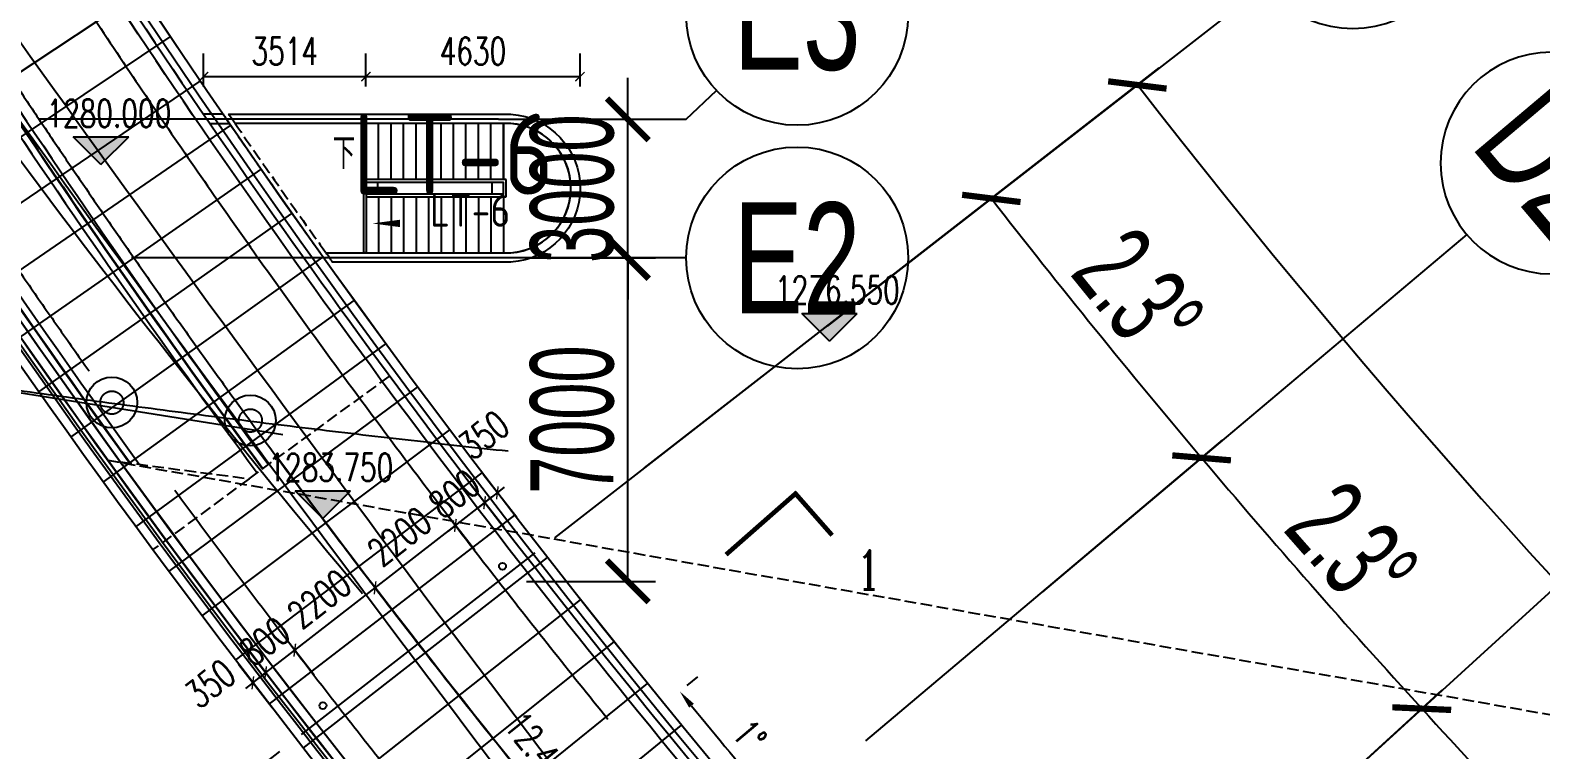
# Model space of a CAD drawing. Extents: x 36903891 to 38126251, y 2073392 to 2924740.
# Drawn here: x 36945912 to 36978582, y 2162358 to 2177933 of the extents above; entities that cross this region are included whole.
import ezdxf
from ezdxf.enums import TextEntityAlignment as Align
from ezdxf.xclip import XClip

# ---------------------------------------------------------------- set-up
doc = ezdxf.new("R2010")
doc.units = 0
doc.header["$LTSCALE"] = 1000
doc.header["$XCLIPFRAME"] = 0
for name, pattern in [('__DASH', [0.35, 0.25, -0.1]), ('CENTER', [2, 1.25, -0.25, 0.25, -0.25]), ('CENTER2', [28.575, 19.05, -3.175, 3.175, -3.175]), ('DASH', [0.35, 0.25, -0.1])]:
    doc.linetypes.add(name, pattern=pattern)
doc.layers.get('0').update_dxf_attribs({"color": 8})
doc.layers.get('Defpoints').update_dxf_attribs({"color": 8})
for name, color, linetype in [('#幕墙线-平面', 8, 'Continuous'), ('#标注', 8, 'Continuous'), ('#轴线', 8, 'CENTER2'), ('A-AL-E', 8, 'Continuous'), ('A-COLS-PLAN-C', 8, 'DASH'), ('A-DETL-ALUM', 8, 'Continuous'), ('A-DIMS', 8, 'Continuous'), ('A-DIMS-ELEV', 8, 'Continuous'), ('A-DIMS-SYMB', 8, 'Continuous'), ('A-FLOR', 8, 'Continuous'), ('A-FLOR-UNDR', 8, '__DASH'), ('A-GRID', 8, 'CENTER'), ('A-NOTE', 8, 'Continuous'), ('A-ROOF-DRAN', 8, 'Continuous'), ('A-STRS', 8, 'Continuous'), ('A-STRS-HRAL', 8, 'Continuous'), ('A-TEXT-150', 8, 'Continuous'), ('A-TEXT-500', 8, 'Continuous'), ('DIM', 8, 'Continuous'), ('水-雨水-压力流-标识', 8, 'Continuous')]:
    doc.layers.add(name, color=color, linetype=linetype)
doc.styles.add('#文字', font='jrs.shx', dxfattribs={"width": 0.7, "bigfont": 'hztxt.shx'})
doc.styles.add('_TCH_DIM', font='SIMPLEX', dxfattribs={"bigfont": 'GBCBIG'})
doc.styles.add('_TCH_DIM_T3', font='SIMPLEX', dxfattribs={"width": 0.705882, "bigfont": 'GBCBIG'})
doc.styles.add('_TCH_LABEL', font='COMPLEX', dxfattribs={"bigfont": 'GBCBIG'})
doc.styles.add('JHZX', font='jrs.shx', dxfattribs={"width": 0.6, "bigfont": 'jhz.shx'})
doc.styles.get("Standard").update_dxf_attribs({"font": 'xd-hzs.shx', "bigfont": 'xd-hztxt.shx'})
doc.dimstyles.new('_TCH_ARCH&&200', dxfattribs={"dimtxt": 595, "dimasz": 200, "dimexe": 500, "dimexo": 600, "dimgap": 252.5, "dimtad": 1, "dimdec": 0, "dimzin": 0, "dimdsep": 46, "dimtxsty": '_TCH_DIM_T3', "dimblk": 'ARCHTICK', "dimcen": 0.09, "dimclrt": 4, "dimazin": 2, "dimtfac": 1, "dimtdec": 0, "dimtix": 1, "dimtmove": 2, "dimatfit": 3, "dimfxl": 200, "dimtolj": 1, "dimtzin": 0, "dimarcsym": 0})
doc.dimstyles.new('_TCH_ARROW&&200', dxfattribs={"dimtxt": 595, "dimasz": 400, "dimexe": 500, "dimexo": 600, "dimgap": 252.5, "dimtad": 1, "dimdec": 0, "dimzin": 0, "dimdsep": 46, "dimtxsty": '_TCH_DIM_T3', "dimcen": 0.09, "dimclrt": 4, "dimazin": 2, "dimtfac": 1, "dimtdec": 0, "dimtix": 1, "dimtmove": 2, "dimatfit": 3, "dimfxl": 200, "dimtolj": 1, "dimtzin": 0, "dimarcsym": 0})
doc.dimstyles.new('JZBZ-600', dxfattribs={"dimscale": 600, "dimtxt": 3, "dimasz": 1.5, "dimexe": 1, "dimexo": 1, "dimgap": 0.5, "dimtad": 1, "dimdec": 0, "dimdsep": 46, "dimtxsty": 'JHZX', "dimblk1": 'ARCHTICK', "dimblk2": 'ARCHTICK', "dimsah": 1, "dimcen": 0, "dimclrd": 1, "dimclre": 1, "dimclrt": 2, "dimadec": 1, "dimazin": 2, "dimtfac": 1, "dimtdec": 0, "dimtix": 1, "dimtmove": 0, "dimatfit": 3, "dimfxl": 1, "dimtolj": 1, "dimlwd": -1, "dimlwe": -1, "dimarcsym": 1})

# ---------------------------------------------------------------- blocks, each defined once
blk = doc.blocks.new('_ARCHTICK')
at = {"color": 0, "linetype": 'ByBlock', "const_width": 0.15}
blk.add_lwpolyline([(-0.5, -0.5), (0.5, 0.5)], dxfattribs=at)
blk = doc.blocks.new('*D96')
at = {"layer": '#标注', "transparency": 16777216}
for p, q in [((36626696, 2798970), (36639772, 2809138)), ((36712456, 2735989), (36718245, 2751509))]:
    blk.add_line(p, q, dxfattribs=at)
blk.add_arc((36780599, 2918657), 179000, 217.87162, 249.54243, dxfattribs=at)
at = {"layer": 'Defpoints', "color": 0, "transparency": 16777216}
for p in [(36780599, 2918657), (36626222, 2798601), (36661822, 2784742), (36712246, 2735427)]:
    blk.add_point(p, dxfattribs=at)
at = {"layer": '#标注', "transparency": 16777216, "xscale": 900, "yscale": 900, "zscale": 900}
for p, rotation in [((36639298, 2808770), 127.8716196905407), ((36718036, 2750946), 339.5424261213195)]:
    blk.add_blockref('_ARCHTICK', p, dxfattribs=dict(at, rotation=rotation))
at = {"layer": '#标注', "transparency": 16777216, "insert": (36675356, 2775350), "char_height": 1800, "attachment_point": 5, "rotation": 323.707, "style": 'JHZX'}
blk.add_mtext('\\A1;31.7°', dxfattribs=at)
blk = doc.blocks.new('*D97')
at = {"layer": '#标注', "transparency": 16777216}
for p, q in [((36626084, 2805027), (36628879, 2805027)), ((36628279, 2798027), (36628279, 2805027)), ((36626084, 2798027), (36628879, 2798027))]:
    blk.add_line(p, q, dxfattribs=at)
at = {"layer": 'Defpoints', "color": 0, "transparency": 16777216}
for p in [(36625484, 2805027), (36628279, 2805027), (36625484, 2798027)]:
    blk.add_point(p, dxfattribs=at)
at = {"layer": '#标注', "transparency": 16777216, "xscale": 900, "yscale": 900, "zscale": 900}
for p, rotation in [((36628279, 2805027), 90), ((36628279, 2798027), 270)]:
    blk.add_blockref('_ARCHTICK', p, dxfattribs=dict(at, rotation=rotation))
at = {"layer": '#标注', "transparency": 16777216, "insert": (36627079, 2801527), "char_height": 1800, "attachment_point": 5, "rotation": 90, "style": 'JHZX'}
blk.add_mtext('\\A1;7000', dxfattribs=at)
blk = doc.blocks.new('*D98')
at = {"layer": '#标注', "transparency": 16777216}
for p, q in [((36628279, 2808027), (36628279, 2808927)), ((36626084, 2808027), (36628879, 2808027)), ((36628279, 2805027), (36628279, 2808027)), ((36626084, 2805027), (36628879, 2805027)), ((36628279, 2805027), (36628279, 2804127))]:
    blk.add_line(p, q, dxfattribs=at)
at = {"layer": 'Defpoints', "color": 0, "transparency": 16777216}
for p in [(36625484, 2808027), (36628279, 2808027), (36625484, 2805027)]:
    blk.add_point(p, dxfattribs=at)
at = {"layer": '#标注', "transparency": 16777216, "xscale": 900, "yscale": 900, "zscale": 900}
for p, rotation in [((36628279, 2808027), 270), ((36628279, 2805027), 90)]:
    blk.add_blockref('_ARCHTICK', p, dxfattribs=dict(at, rotation=rotation))
at = {"layer": '#标注', "transparency": 16777216, "insert": (36627079, 2806527), "char_height": 1800, "attachment_point": 5, "rotation": 90, "style": 'JHZX'}
blk.add_mtext('\\A1;3000', dxfattribs=at)
blk = doc.blocks.new('*D248')
at = {"layer": '#标注', "transparency": 16777216}
for p, q in [((36620746, 2794343), (36607722, 2784214)), ((36709822, 2728927), (36704055, 2713469))]:
    blk.add_line(p, q, dxfattribs=at)
blk.add_arc((36780599, 2918657), 218400, 217.87162, 249.54243, dxfattribs=at)
at = {"layer": 'Defpoints', "color": 0, "transparency": 16777216}
for p in [(36780599, 2918657), (36621220, 2794711), (36635678, 2755266), (36710031, 2729490)]:
    blk.add_point(p, dxfattribs=at)
at = {"layer": '#标注', "transparency": 16777216, "xscale": 900, "yscale": 900, "zscale": 900}
for p, rotation in [((36608196, 2784583), 127.8716196904768), ((36704265, 2714031), 339.5424261213194)]:
    blk.add_blockref('_ARCHTICK', p, dxfattribs=dict(at, rotation=rotation))
at = {"layer": '#标注', "transparency": 16777216, "insert": (36652035, 2743594), "char_height": 1800, "attachment_point": 5, "rotation": 323.707, "style": 'JHZX'}
blk.add_mtext('\\A1;31.7°', dxfattribs=at)
blk = doc.blocks.new('*D249')
at = {"layer": '#标注', "transparency": 16777216}
for p, q in [((36628641, 2800483), (36636614, 2806683)), ((36633424, 2794576), (36641146, 2801087))]:
    blk.add_line(p, q, dxfattribs=at)
blk.add_arc((36780599, 2918657), 183000, 217.87162, 220.13382, dxfattribs=at)
at = {"layer": 'Defpoints', "color": 0, "transparency": 16777216}
for p in [(36780599, 2918657), (36637631, 2804423), (36628168, 2800114), (36632966, 2794190)]:
    blk.add_point(p, dxfattribs=at)
at = {"layer": '#标注', "transparency": 16777216, "xscale": 900, "yscale": 900, "zscale": 900}
for p, rotation in [((36636140, 2806315), 127.871619690503), ((36640688, 2800700), 310.1338192809316)]:
    blk.add_blockref('_ARCHTICK', p, dxfattribs=dict(at, rotation=rotation))
at = {"layer": '#标注', "transparency": 16777216, "insert": (36639319, 2804240), "char_height": 1800, "attachment_point": 5, "rotation": 309.0027, "style": 'JHZX'}
blk.add_mtext('\\A1;2.3°', dxfattribs=at)
blk = doc.blocks.new('*D250')
at = {"layer": '#标注', "transparency": 16777216}
for p, q in [((36633424, 2794576), (36641146, 2801087)), ((36638433, 2788868), (36645892, 2795678))]:
    blk.add_line(p, q, dxfattribs=at)
blk.add_arc((36780599, 2918657), 183000, 220.13382, 222.39426, dxfattribs=at)
at = {"layer": 'Defpoints', "color": 0, "transparency": 16777216}
for p in [(36780599, 2918657), (36642251, 2798870), (36632966, 2794190), (36637990, 2788464)]:
    blk.add_point(p, dxfattribs=at)
at = {"layer": '#标注', "transparency": 16777216, "xscale": 900, "yscale": 900, "zscale": 900}
for p, rotation in [((36640688, 2800700), 130.1338192809225), ((36645449, 2795273), 312.3942587803611)]:
    blk.add_blockref('_ARCHTICK', p, dxfattribs=dict(at, rotation=rotation))
at = {"layer": '#标注', "transparency": 16777216, "insert": (36643943, 2798755), "char_height": 1800, "attachment_point": 5, "rotation": 311.264, "style": 'JHZX'}
blk.add_mtext('\\A1;2.3°', dxfattribs=at)
blk = doc.blocks.new('*D257')
at = {"layer": '#标注', "transparency": 16777216}
for p, q in [((36620748, 2794344), (36610880, 2786670)), ((36625779, 2788131), (36616222, 2780074))]:
    blk.add_line(p, q, dxfattribs=at)
blk.add_arc((36780599, 2918657), 214400, 217.87162, 220.13382, dxfattribs=at)
at = {"layer": 'Defpoints', "color": 0, "transparency": 16777216}
for p in [(36780599, 2918657), (36621221, 2794712), (36626238, 2788518), (36613101, 2784822)]:
    blk.add_point(p, dxfattribs=at)
at = {"layer": '#标注', "transparency": 16777216, "xscale": 900, "yscale": 900, "zscale": 900}
for p, rotation in [((36611354, 2787038), 127.8716196952796), ((36616681, 2780460), 310.133819280881)]:
    blk.add_blockref('_ARCHTICK', p, dxfattribs=dict(at, rotation=rotation))
at = {"layer": '#标注', "transparency": 16777216, "insert": (36614917, 2784478), "char_height": 1800, "attachment_point": 5, "rotation": 309.0027, "style": 'JHZX'}
blk.add_mtext('\\A1;2.3°', dxfattribs=at)
blk = doc.blocks.new('*D259')
at = {"layer": '#标注', "transparency": 16777216}
for p, q in [((36638433, 2788868), (36645892, 2795678)), ((36643671, 2783354), (36650855, 2790453))]:
    blk.add_line(p, q, dxfattribs=at)
blk.add_arc((36780599, 2918657), 183000, 222.39426, 224.65822, dxfattribs=at)
at = {"layer": 'Defpoints', "color": 0, "transparency": 16777216}
for p in [(36780599, 2918657), (36647086, 2793504), (36637990, 2788464), (36643244, 2782932)]:
    blk.add_point(p, dxfattribs=at)
at = {"layer": '#标注', "transparency": 16777216, "xscale": 900, "yscale": 900, "zscale": 900}
for p, rotation in [((36645449, 2795273), 132.3942587803465), ((36650428, 2790031), 314.6582207036084)]:
    blk.add_blockref('_ARCHTICK', p, dxfattribs=dict(at, rotation=rotation))
at = {"layer": '#标注', "transparency": 16777216, "insert": (36648783, 2793454), "char_height": 1800, "attachment_point": 5, "rotation": 313.5262, "style": 'JHZX'}
blk.add_mtext('\\A1;2.3°', dxfattribs=at)
blk = doc.blocks.new('*U49')
blk.add_line((20, 0), (0, 0))
blk.add_circle((24, 0), 4)
at = {"style": 'JHZX', "width": 0.75}
blk.add_attdef('AXES', text='', height=4, dxfattribs=at).set_placement((24, 0), align=Align.MIDDLE_CENTER)
blk = doc.blocks.new('*U52')
blk.add_line((20, 0), (20, 0))
blk.add_circle((24, 0), 4)
at = {"style": 'JHZX', "width": 0.75}
blk.add_attdef('AXES', text='', height=4, dxfattribs=at).set_placement((24, 0), align=Align.MIDDLE_CENTER)
blk = doc.blocks.new('*U51')
blk.add_line((0, -20), (0, 0))
blk.add_circle((0, -24), 4)
at = {"style": 'JHZX', "width": 0.75}
blk.add_attdef('AXES', text='', height=4, dxfattribs=at).set_placement((0, -24), align=Align.MIDDLE_CENTER)
blk = doc.blocks.new('DOTE-11')
at = {"layer": '#轴线'}
for p, q in [((36625484, 2808027), (36615545, 2808027)), ((36625484, 2805027), (36617596, 2805027)), ((36621221, 2794712), (36626273, 2798641))]:
    blk.add_line(p, q, dxfattribs=at)
for points in [[(36619930, 2865401, 0.466577), (36603298, 2824183, 0.186907), (36713200, 2729400)], [(36649692, 2857636, 0.680187), (36616601, 2810411, 0.162818), (36714738, 2733523)], [(36617041, 2848829, 0.331816), (36614765, 2809199, 0.162774), (36713969, 2731462)]]:
    blk.add_lwpolyline(points, format="xyb", dxfattribs=at)
at = {"layer": '#轴线', "flags": 128}
blk.add_lwpolyline([(36608963, 2803092, 0.013294), (36625693, 2800849, 0.013294)], format="xyb", dxfattribs=at)
blk = doc.blocks.new('A$C80b62fe7')
at = {"layer": '#幕墙线-平面'}
for points in [[(-74884, 213198), (-57719, 210325, -0.411969), (-56971, 209284, 0.102544), (-54539, 156718, -0.395718), (-60417, 146035), (-89892, 136458, 0.466577), (-107034, 93975, 0.049695), (-84810, 60702, -0.410623), (-85054, 58028), (-90652, 53309)], [(-74927, 212941), (-57762, 210069, -0.411969), (-57227, 209325, 0.102544), (-54791, 156654, -0.395718), (-60498, 146282), (-89972, 136705, 0.466577), (-107264, 93853, 0.049695), (-85011, 60537, -0.410623), (-85222, 58227), (-90819, 53508)]]:
    blk.add_lwpolyline(points, format="xyb", dxfattribs=at)
for centre, radius, start, end in [((432565, 455317), 647023, 214.98925, 217.499399), ((432565, 455317), 648023, 214.98925, 217.499399), ((71052, 188867), 195350, 213.4267, 249.3814)]:
    blk.add_arc(centre, radius, start, end, dxfattribs=at)
blk = doc.blocks.new('DASWQE')
at = {"layer": '#幕墙线-平面', "ltscale": 10}
for points in [[(-168444, -111583), (-162858, -107883)], [(-167778, -112582), (-162215, -108848)], [(-167107, -113576), (-161565, -109810)], [(-166429, -114567), (-160910, -110768)], [(-165746, -115553), (-160250, -111721)], [(-165057, -116535), (-159583, -112671)], [(-164362, -117514), (-158911, -113617)], [(-163661, -118488), (-158234, -114559)], [(-162954, -119458), (-157551, -115496)], [(-162242, -120423), (-156862, -116430)], [(-161524, -121385), (-156168, -117360)], [(-160800, -122342), (-155468, -118285)], [(-160071, -123295), (-154763, -119206)], [(-159336, -124243), (-154052, -120123)], [(-158595, -125187), (-153336, -121036)], [(-157849, -126127), (-152614, -121945)], [(-157097, -127062), (-151887, -122849)], [(-156339, -127993), (-151155, -123749)]]:
    blk.add_lwpolyline(points, dxfattribs=at)
at = {"layer": 'DIM', "ltscale": 10}
blk.add_blockref('A$C80b62fe7', (-71047, -188863), dxfattribs=at)
blk = doc.blocks.new('雨水立管')
blk.add_circle((0, 0), 50)
blk = doc.blocks.new('雨水')
at = {"layer": '水-雨水-压力流-标识', "xscale": 1.5, "yscale": 1.5, "zscale": 1.5}
for p in [(35492942, 2798344), (35489057, 2795328)]:
    blk.add_blockref('雨水立管', p, dxfattribs=at)
blk = doc.blocks.new('800柱子')
at = {"layer": 'A-DETL-ALUM', "ltscale": 0.3}
blk.add_circle((35572079, 2737405), 550, dxfattribs=at)
blk = doc.blocks.new('_YZHK')
blk.add_circle((0, 0), 0.5)
blk = doc.blocks.new('ASDFASD')
at = {"layer": 'A-COLS-PLAN-C', "ltscale": 0.3, "xscale": 500, "yscale": 500, "zscale": 500}
for p in [(35484494, 2801885), (35487489, 2801497)]:
    blk.add_blockref('_YZHK', p, dxfattribs=at)
blk = doc.blocks.new('LT-6')
at = {"layer": 'A-DIMS-ELEV'}
blk.add_hatch(color=256, dxfattribs=at).paths.add_polyline_path([(35484500, 2807040), (35483900, 2807640), (35485100, 2807640)])
for points in [[(35490235, 2806402), (35490485, 2806402), (35490485, 2806652), (35490235, 2806652)], [(35492955, 2806402), (35493205, 2806402), (35493205, 2806652), (35492955, 2806652)]]:
    blk.add_lwpolyline(points, close=True)
for p, q in [((35484500, 2807040), (35483900, 2807640)), ((35483900, 2807640), (35485100, 2807640)), ((35484500, 2807040), (35485100, 2807640))]:
    blk.add_line(p, q, dxfattribs=at)
at = {"layer": 'A-DIMS-SYMB'}
blk.add_lwpolyline([(35490100, 2807289, 0, 0, 0), (35493865, 2807289, 0, 0, 0), (35493865, 2805764, 0, 0, 0), (35490370, 2805764, 0, 160, 0), (35490970, 2805764, 0, 0, 0)], format="xyseb", dxfattribs=at)
at = {"layer": 'A-FLOR-UNDR'}
blk.add_lwpolyline([(35489368, 2805127, -0.004386), (35487401, 2807927)], format="xyb", dxfattribs=at)
at = {"layer": 'A-STRS'}
for p, q in [((35493205, 2807927), (35490235, 2807927)), ((35490235, 2806712), (35490235, 2807927)), ((35490505, 2806712), (35490505, 2807927)), ((35490775, 2806712), (35490775, 2807927)), ((35491045, 2806712), (35491045, 2807927)), ((35491315, 2806712), (35491315, 2807927)), ((35491585, 2806712), (35491585, 2807927)), ((35491855, 2806712), (35491855, 2807927)), ((35492125, 2806712), (35492125, 2807927)), ((35492395, 2806712), (35492395, 2807927)), ((35492665, 2806712), (35492665, 2807927)), ((35492935, 2806712), (35492935, 2807927)), ((35493205, 2806712), (35493205, 2807927)), ((35493265, 2807927), (35493205, 2807927)), ((35493205, 2807927), (35493205, 2806712)), ((35493265, 2806712), (35490175, 2806712)), ((35490175, 2806712), (35490175, 2805127)), ((35493265, 2806342), (35493265, 2806712)), ((35490235, 2806402), (35490235, 2806342)), ((35490235, 2806402), (35490235, 2805127)), ((35490235, 2806402), (35490235, 2806342)), ((35492955, 2806652), (35490485, 2806652)), ((35492955, 2806652), (35490485, 2806652)), ((35490485, 2806402), (35492955, 2806402)), ((35490485, 2806402), (35492955, 2806402)), ((35490235, 2806342), (35490235, 2805127)), ((35490235, 2806342), (35493265, 2806342)), ((35490505, 2806342), (35490505, 2805127)), ((35490775, 2806342), (35490775, 2805127)), ((35491045, 2806342), (35491045, 2805127)), ((35491315, 2806342), (35491315, 2805127)), ((35491585, 2806342), (35491585, 2805127)), ((35491855, 2806342), (35491855, 2805127)), ((35492125, 2806342), (35492125, 2805127)), ((35492395, 2806342), (35492395, 2805127)), ((35492665, 2806342), (35492665, 2805127)), ((35492935, 2806342), (35492935, 2805127)), ((35493205, 2806342), (35493205, 2805127)), ((35493205, 2806342), (35493205, 2805127)), ((35490235, 2805127), (35490175, 2805127)), ((35490235, 2805127), (35493205, 2805127)), ((35493205, 2805127), (35493265, 2805127))]:
    blk.add_line(p, q, dxfattribs=at)
blk.add_arc((35493265, 2806527), 1400, 270, 90, dxfattribs=at)
at = {"layer": 'A-STRS-HRAL'}
blk.add_lwpolyline([(35493365, 2807927), (35487401, 2807927, -0.000311), (35487263, 2808127), (35493365, 2808127, -0.9375), (35493365, 2804927), (35489511, 2804927, -0.000315), (35489368, 2805127), (35493365, 2805127, 0.928571), (35493365, 2807927)], format="xyb", dxfattribs=at)
at = {"layer": 'A-DIMS-ELEV', "style": '_TCH_DIM', "width": 0.705882}
blk.add_text('1280.000', height=595, dxfattribs=at).set_placement((35483320, 2807850))
at = {"layer": 'A-DIMS-SYMB', "style": '_TCH_DIM'}
blk.add_text('下', height=675, dxfattribs=at).set_placement((35489510, 2806939))
blk = doc.blocks.new('*D287')
at = {"layer": 'A-DIMS', "lineweight": -2, "transparency": 16777216}
for p, q in [((39143337, 1866930), (39143569, 1867119)), ((39145504, 1864312), (39145734, 1864506))]:
    blk.add_line(p, q, dxfattribs=at)
blk.add_arc((39294377, 1989825), 194922, 219.2514, 220.01624, dxfattribs=at)
at = {"layer": 'A-DIMS', "transparency": 16777216}
for points in [[(39143383, 1866451), (39143486, 1866536), (39143181, 1866803)], [(39145145, 1864532), (39145043, 1864447), (39145351, 1864183)]]:
    blk.add_solid(points, dxfattribs=at)
at = {"layer": 'Defpoints', "color": 0, "transparency": 16777216}
for p in [(39294377, 1989825), (39142871, 1866551), (39143900, 1865926), (39145046, 1863926)]:
    blk.add_point(p, dxfattribs=at)
at = {"layer": 'A-DIMS', "transparency": 16777216, "insert": (39144684, 1865840), "char_height": 595, "attachment_point": 5, "rotation": 309.6338, "style": '_TCH_DIM_T3'}
blk.add_mtext('\\A1;1°', dxfattribs=at)
blk = doc.blocks.new('*D413')
at = {"layer": 'A-DIMS', "lineweight": -2, "transparency": 16777216}
for p, q in [((39136393, 1879895), (39136393, 1880609)), ((39141023, 1879895), (39141023, 1880609)), ((39136393, 1880109), (39141023, 1880109))]:
    blk.add_line(p, q, dxfattribs=at)
at = {"layer": 'Defpoints', "color": 0, "transparency": 16777216}
for p in [(39141023, 1880109), (39136393, 1879295), (39141023, 1879295)]:
    blk.add_point(p, dxfattribs=at)
at = {"layer": 'A-DIMS', "lineweight": -2, "transparency": 16777216, "xscale": 200, "yscale": 200, "zscale": 200, "rotation": 180}
blk.add_blockref('_ARCHTICK', (39136393, 1880109), dxfattribs=at)
at = {"layer": 'A-DIMS', "lineweight": -2, "transparency": 16777216, "xscale": 200, "yscale": 200, "zscale": 200}
blk.add_blockref('_ARCHTICK', (39141023, 1880109), dxfattribs=at)
at = {"layer": 'A-DIMS', "transparency": 16777216, "insert": (39138708, 1880659), "char_height": 595, "attachment_point": 5, "style": '_TCH_DIM_T3'}
blk.add_mtext('\\A1;4630', dxfattribs=at)
blk = doc.blocks.new('*D414')
at = {"layer": 'A-DIMS', "lineweight": -2, "transparency": 16777216}
for p, q in [((39132879, 1879895), (39132879, 1880609)), ((39136393, 1879895), (39136393, 1880609)), ((39132879, 1880109), (39136393, 1880109))]:
    blk.add_line(p, q, dxfattribs=at)
at = {"layer": 'Defpoints', "color": 0, "transparency": 16777216}
for p in [(39136393, 1880109), (39132879, 1879295), (39136393, 1879295)]:
    blk.add_point(p, dxfattribs=at)
at = {"layer": 'A-DIMS', "lineweight": -2, "transparency": 16777216, "xscale": 200, "yscale": 200, "zscale": 200, "rotation": 180}
blk.add_blockref('_ARCHTICK', (39132879, 1880109), dxfattribs=at)
at = {"layer": 'A-DIMS', "lineweight": -2, "transparency": 16777216, "xscale": 200, "yscale": 200, "zscale": 200}
blk.add_blockref('_ARCHTICK', (39136393, 1880109), dxfattribs=at)
at = {"layer": 'A-DIMS', "transparency": 16777216, "insert": (39134636, 1880659), "char_height": 595, "attachment_point": 5, "style": '_TCH_DIM_T3'}
blk.add_mtext('\\A1;3514', dxfattribs=at)
blk = doc.blocks.new('*D435')
at = {"layer": 'A-DIMS', "lineweight": -2, "transparency": 16777216}
for p, q in [((39134642, 1866665), (39133916, 1867599)), ((39134366, 1866451), (39133640, 1867385)), ((39133947, 1866990), (39134223, 1867205)), ((39134223, 1867205), (39134381, 1867328)), ((39133947, 1866990), (39133789, 1866867))]:
    blk.add_line(p, q, dxfattribs=at)
at = {"layer": 'Defpoints', "color": 0, "transparency": 16777216}
for p in [(39134223, 1867205), (39135011, 1866192), (39134734, 1865977)]:
    blk.add_point(p, dxfattribs=at)
at = {"layer": 'A-DIMS', "lineweight": -2, "transparency": 16777216, "xscale": 200, "yscale": 200, "zscale": 200}
for p, rotation in [((39133947, 1866990), 37.87162194047126), ((39134223, 1867205), 217.8716219404713)]:
    blk.add_blockref('_ARCHTICK', p, dxfattribs=dict(at, rotation=rotation))
at = {"layer": 'A-DIMS', "transparency": 16777216, "insert": (39133025, 1866970), "char_height": 595, "attachment_point": 5, "rotation": 37.8716, "style": '_TCH_DIM_T3'}
blk.add_mtext('\\A1;350', dxfattribs=at)
blk = doc.blocks.new('*D436')
at = {"layer": 'A-DIMS', "lineweight": -2, "transparency": 16777216}
for p, q in [((39135274, 1867157), (39134547, 1868090)), ((39134854, 1867696), (39135012, 1867819)), ((39134642, 1866665), (39133916, 1867599)), ((39134223, 1867205), (39134854, 1867696)), ((39134223, 1867205), (39134065, 1867082))]:
    blk.add_line(p, q, dxfattribs=at)
at = {"layer": 'Defpoints', "color": 0, "transparency": 16777216}
for p in [(39134854, 1867696), (39135642, 1866683), (39135011, 1866192)]:
    blk.add_point(p, dxfattribs=at)
at = {"layer": 'A-DIMS', "lineweight": -2, "transparency": 16777216, "xscale": 200, "yscale": 200, "zscale": 200}
for p, rotation in [((39134854, 1867696), 217.8716219407376), ((39134223, 1867205), 37.87162194073769)]:
    blk.add_blockref('_ARCHTICK', p, dxfattribs=dict(at, rotation=rotation))
at = {"layer": 'A-DIMS', "transparency": 16777216, "insert": (39134201, 1867884), "char_height": 595, "attachment_point": 5, "rotation": 37.8716, "style": '_TCH_DIM_T3'}
blk.add_mtext('\\A1;800', dxfattribs=at)
blk = doc.blocks.new('*D437')
at = {"layer": 'A-DIMS', "lineweight": -2, "transparency": 16777216}
for p, q in [((39137010, 1868507), (39136284, 1869441)), ((39134854, 1867696), (39136591, 1869046)), ((39135274, 1867157), (39134547, 1868090))]:
    blk.add_line(p, q, dxfattribs=at)
at = {"layer": 'Defpoints', "color": 0, "transparency": 16777216}
for p in [(39136591, 1869046), (39137379, 1868033), (39135642, 1866683)]:
    blk.add_point(p, dxfattribs=at)
at = {"layer": 'A-DIMS', "lineweight": -2, "transparency": 16777216, "xscale": 200, "yscale": 200, "zscale": 200}
for p, rotation in [((39136591, 1869046), 37.87162194028941), ((39134854, 1867696), 217.8716219402894)]:
    blk.add_blockref('_ARCHTICK', p, dxfattribs=dict(at, rotation=rotation))
at = {"layer": 'A-DIMS', "transparency": 16777216, "insert": (39135385, 1868805), "char_height": 595, "attachment_point": 5, "rotation": 37.8716, "style": '_TCH_DIM_T3'}
blk.add_mtext('\\A1;2200', dxfattribs=at)
blk = doc.blocks.new('*D438')
at = {"layer": 'A-DIMS', "lineweight": -2, "transparency": 16777216}
for p, q in [((39138747, 1869858), (39138021, 1870792)), ((39136591, 1869046), (39138328, 1870397)), ((39137010, 1868507), (39136284, 1869441))]:
    blk.add_line(p, q, dxfattribs=at)
at = {"layer": 'Defpoints', "color": 0, "transparency": 16777216}
for p in [(39138328, 1870397), (39139115, 1869384), (39137379, 1868033)]:
    blk.add_point(p, dxfattribs=at)
at = {"layer": 'A-DIMS', "lineweight": -2, "transparency": 16777216, "xscale": 200, "yscale": 200, "zscale": 200}
for p, rotation in [((39138328, 1870397), 37.87162194040319), ((39136591, 1869046), 217.8716219404032)]:
    blk.add_blockref('_ARCHTICK', p, dxfattribs=dict(at, rotation=rotation))
at = {"layer": 'A-DIMS', "transparency": 16777216, "insert": (39137122, 1870156), "char_height": 595, "attachment_point": 5, "rotation": 37.8716, "style": '_TCH_DIM_T3'}
blk.add_mtext('\\A1;2200', dxfattribs=at)
blk = doc.blocks.new('*D439')
at = {"layer": 'A-DIMS', "lineweight": -2, "transparency": 16777216}
for p, q in [((39139379, 1870349), (39138652, 1871283)), ((39138747, 1869858), (39138021, 1870792)), ((39138328, 1870397), (39138959, 1870888)), ((39138959, 1870888), (39139117, 1871011)), ((39138328, 1870397), (39138170, 1870274))]:
    blk.add_line(p, q, dxfattribs=at)
at = {"layer": 'Defpoints', "color": 0, "transparency": 16777216}
for p in [(39138959, 1870888), (39139747, 1869875), (39139115, 1869384)]:
    blk.add_point(p, dxfattribs=at)
at = {"layer": 'A-DIMS', "lineweight": -2, "transparency": 16777216, "xscale": 200, "yscale": 200, "zscale": 200}
for p, rotation in [((39138959, 1870888), 217.8716219404079), ((39138328, 1870397), 37.87162194040803)]:
    blk.add_blockref('_ARCHTICK', p, dxfattribs=dict(at, rotation=rotation))
at = {"layer": 'A-DIMS', "transparency": 16777216, "insert": (39138306, 1871077), "char_height": 595, "attachment_point": 5, "rotation": 37.8716, "style": '_TCH_DIM_T3'}
blk.add_mtext('\\A1;800', dxfattribs=at)
blk = doc.blocks.new('*D440')
at = {"layer": 'A-DIMS', "lineweight": -2, "transparency": 16777216}
for p, q in [((39139655, 1870564), (39138929, 1871498)), ((39139379, 1870349), (39138652, 1871283)), ((39138959, 1870888), (39139235, 1871103)), ((39139235, 1871103), (39139393, 1871226)), ((39138959, 1870888), (39138801, 1870765))]:
    blk.add_line(p, q, dxfattribs=at)
at = {"layer": 'Defpoints', "color": 0, "transparency": 16777216}
for p in [(39139235, 1871103), (39140023, 1870090), (39139747, 1869875)]:
    blk.add_point(p, dxfattribs=at)
at = {"layer": 'A-DIMS', "lineweight": -2, "transparency": 16777216, "xscale": 200, "yscale": 200, "zscale": 200}
for p, rotation in [((39138959, 1870888), 37.87162194110468), ((39139235, 1871103), 217.8716219411046)]:
    blk.add_blockref('_ARCHTICK', p, dxfattribs=dict(at, rotation=rotation))
at = {"layer": 'A-DIMS', "transparency": 16777216, "insert": (39138942, 1872354), "char_height": 595, "attachment_point": 5, "rotation": 37.8716, "style": '_TCH_DIM_T3'}
blk.add_mtext('\\A1;350', dxfattribs=at)
blk = doc.blocks.new('ZW-5001')
at = {"layer": '#标注'}
blk.add_lwpolyline([(36625483.7, 2808026.9), (36629540.5, 2808026.9), (36630197.6, 2808649)], dxfattribs=at)
ref = blk.add_blockref('*U51', (36632588.2, 2803552.1), dxfattribs=dict(at, xscale=-599.9999999999997, yscale=599.9999999999997, rotation=127.8710757422673))
ref.add_attrib('AXES', 'D1', dxfattribs={"layer": '0', "height": 2400, "rotation": 307.87108, "style": '#文字', "width": 0.7}).set_placement((36644018.6, 2812441.2), align=Align.MIDDLE_CENTER)
ref = blk.add_blockref('*U52', (36617540.5, 2810298.9), dxfattribs=dict(at, xscale=600.0000000000001, yscale=600.0000000000001, zscale=600.0000000000001))
ref.add_attrib('AXES', 'E3', dxfattribs={"layer": '0', "height": 2400, "style": '#文字', "width": 0.7}).set_placement((36631940.5, 2810298.9), align=Align.MIDDLE_CENTER)
ref = blk.add_blockref('*U51', (36637247, 2797799.4), dxfattribs=dict(at, xscale=-599.9999999999998, yscale=599.9999999999997, rotation=130.1332760388091))
ref.add_attrib('AXES', 'D2', dxfattribs={"layer": '0', "height": 2400, "rotation": 310.13328, "style": '#文字', "width": 0.7}).set_placement((36648317.6, 2807132.8), align=Align.MIDDLE_CENTER)
ref = blk.add_blockref('*U49', (36617540.5, 2805026.9), dxfattribs=dict(at, xscale=600.0000000000001, yscale=600.0000000000001))
ref.add_attrib('AXES', 'E2', dxfattribs={"layer": '0', "height": 2400, "style": '#文字', "width": 0.7}).set_placement((36631940.5, 2805026.9), align=Align.MIDDLE_CENTER)
ref = blk.add_blockref('*U49', (36620814, 2801208.1), dxfattribs=dict(at, xscale=-600, yscale=600, rotation=350.9684263035821))
ref.add_attrib('AXES', 'E1', dxfattribs={"layer": '0', "height": 2400, "rotation": 350.96843, "style": '#文字', "width": 0.7}).set_placement((36606592.6, 2803468.6), align=Align.MIDDLE_CENTER)
ref = blk.add_blockref('*U51', (36642129.3, 2792235.2), dxfattribs=dict(at, xscale=-600, yscale=599.9999999999999, rotation=132.3954763353514))
ref.add_attrib('AXES', 'D3', dxfattribs={"layer": '0', "height": 2400, "rotation": 312.39548, "style": '#文字', "width": 0.7}).set_placement((36652822.9, 2801998.2), align=Align.MIDDLE_CENTER)
ref = blk.add_blockref('*U51', (36647227.4, 2786868), dxfattribs=dict(at, xscale=-600.0000000000001, yscale=599.9999999999999, rotation=134.6576766318936))
ref.add_attrib('AXES', 'D4', dxfattribs={"layer": '0', "height": 2400, "rotation": 314.65768, "style": '#文字', "width": 0.7}).set_placement((36657527.3, 2797045.5), align=Align.MIDDLE_CENTER)
for base, p1, p2, picture, middle in [((36635678.4, 2755265.8), (36621220.1, 2794711.2), (36710031.3, 2729489.6), '*D248', (36652034.7, 2743593.8)), ((36613100.5, 2784822.3), (36621221.2, 2794712), (36626237.8, 2788517.6), '*D257', (36614917.4, 2784478.2)), ((36661822.5, 2784742.1), (36626222.1, 2798601.2), (36712246, 2735426.6), '*D96', (36675356.1, 2775350.2)), ((36637631.5, 2804423.1), (36628167.6, 2800114.2), (36632965.6, 2794189.7), '*D249', (36639318.8, 2804240)), ((36642250.8, 2798870.3), (36632965.6, 2794189.7), (36637989.7, 2788463.7), '*D250', (36643943.4, 2798754.6)), ((36647085.6, 2793504), (36637989.7, 2788463.7), (36643244.1, 2782931.8), '*D259', (36648782.8, 2793453.9))]:
    dim = blk.add_angular_dim_3p(base=base, center=(36780598.5, 2918657.2), p1=p1, p2=p2, dimstyle='JZBZ-600', override={"dimclrd": 256, "dimclre": 256, "dimclrt": 256}, dxfattribs=at)
    dim.commit()
    dim.dimension.update_dxf_attribs({"geometry": picture, "text_midpoint": middle})
for p1, p2, picture, middle in [((36625483.7, 2805026.9), (36625483.7, 2808026.9), '*D98', (36627078.9, 2806526.9)), ((36625483.7, 2798026.9), (36625483.7, 2805026.9), '*D97', (36627078.9, 2801526.9))]:
    dim = blk.add_aligned_dim(p1=p1, p2=p2, distance=-2795.2, dimstyle='JZBZ-600', override={"dimclrd": 256, "dimclre": 256, "dimclrt": 256}, dxfattribs=at)
    dim.commit()
    dim.dimension.update_dxf_attribs({"geometry": picture, "text_midpoint": middle})
blk = doc.blocks.new('FDGFH')
at = {"layer": 'A-FLOR'}
blk.add_blockref('ZW-5001', (-36780599, -2918657), dxfattribs=at)
at = {"layer": 'A-GRID'}
blk.add_blockref('DOTE-11', (-36780599, -2918657), dxfattribs=at)
blk = doc.blocks.new('CXVFG')
at = {"layer": 'A-DIMS-ELEV'}
for points in [[(39146419.2, 1874382.5), (39145819.2, 1874982.5), (39147019.2, 1874982.5)], [(39135462.2, 1870545.2), (39134862.2, 1871145.2), (39136062.2, 1871145.2)]]:
    blk.add_hatch(color=256, dxfattribs=at).paths.add_polyline_path(points)
at = {"layer": 'A-AL-E'}
for points in [[(39148399, 2013898.9), (39165563.7, 2011026.3, -0.4119686), (39166098.3, 2010282.9, 0.1025442), (39168534.9, 1957611.7, -0.3957181), (39162828.1, 1947240), (39133353.2, 1937663, 0.4665772), (39116061.7, 1894810.5, 0.049695), (39138315, 1861494.5, -0.4106234), (39138104.1, 1859185), (39132506.4, 1854465.6)], [(39148432, 2014096.2), (39165596.7, 2011223.6, -0.4119686), (39166295.8, 2010251.4, 0.1025442), (39168728.6, 1957661.3, -0.3957181), (39162889.9, 1947049.8), (39133415, 1937472.8, 0.4665772), (39116238.2, 1894904.6, 0.049695), (39138469.4, 1861621.5, -0.4106234), (39138233, 1859032.1), (39132635.3, 1854312.7)]]:
    blk.add_lwpolyline(points, format="xyb", dxfattribs=at)
for radius, end in [(195350, 249.381401), (195550, 249.381548)]:
    blk.add_arc((39294377.2, 1989825.2), radius, 213.426702, end, dxfattribs=at)
at = {"layer": 'A-DIMS-ELEV'}
for p, q in [((39146419.2, 1874382.5), (39145819.2, 1874982.5)), ((39145819.2, 1874982.5), (39147019.2, 1874982.5)), ((39146419.2, 1874382.5), (39147019.2, 1874982.5)), ((39135462.2, 1870545.2), (39134862.2, 1871145.2)), ((39134862.2, 1871145.2), (39136062.2, 1871145.2)), ((39135462.2, 1870545.2), (39136062.2, 1871145.2))]:
    blk.add_line(p, q, dxfattribs=at)
at = {"layer": 'A-DIMS-SYMB', "const_width": 100}
blk.add_lwpolyline([(39144181.4, 1869763.2), (39145683.4, 1871083.9), (39146475.8, 1870182.7)], dxfattribs=at)
at = {"layer": 'A-DIMS-SYMB'}
blk.add_lwpolyline([(39138541.9, 1866549, 0, 0, 0), (39140647.1, 1863933.4, 0, 160, 0), (39140270.9, 1864400.8, 0, 0, 0)], format="xyseb", dxfattribs=at)
at = {"layer": 'A-FLOR-UNDR'}
for points in [[(39131082, 1871770.4), (39133867.4, 1871407.4), (39136908.2, 1873627.2)], [(39130808.3, 1871806.1), (39215808.3, 1856806.1)], [(39133867.4, 1871407.4), (39131787, 1869872.6)]]:
    blk.add_lwpolyline(points, dxfattribs=at)
blk.add_arc((39294377.2, 1989825.2), 195350, 214.529462, 215.532397, dxfattribs=at)
at = {"layer": 'A-ROOF-DRAN'}
for points in [[(39130398.4, 1920350.3, 0.3318161), (39128084.9, 1880064.4, 0.013056), (39134040.8, 1871534, 0.013056)], [(39130509.5, 1920257.1, 0.3318161), (39128205.9, 1880144.3, 0.0130569), (39134157.9, 1871619.5, 0.0130569)], [(39130517.1, 1920250.7, 0.3318161), (39128214.3, 1880149.8, 0.013057), (39134166, 1871625.4, 0.013057)], [(39130628.2, 1920157.5, 0.3318161), (39128335.3, 1880229.6, 0.0130579), (39134283.1, 1871710.9, 0.0130579)], [(39131279.6, 1871744.7, -0.03428), (39116675.1, 1895137.4, -0.1547985), (39113443.9, 1912653.4)], [(39131293.3, 1871742.9, -0.0342917), (39116683.9, 1895142.1, -0.1547927), (39113453.8, 1912651.5)], [(39131491, 1871717.1, -0.0344619), (39116811.9, 1895210.3, -0.1547074), (39113596.4, 1912623.8)], [(39128629.8, 1878689.6, 0.0156401), (39136317.2, 1868924.8, 0.0156401)], [(39134485.1, 1871858.3, 0.0156401), (39142172.4, 1862093.5, 0.0156401)]]:
    blk.add_lwpolyline(points, format="xyb", dxfattribs=at)
at = {"layer": 'A-STRS-HRAL'}
for p, q in [((39133303.7, 1879295), (39132879.4, 1879295)), ((39133016.4, 1879095), (39133441.1, 1879095))]:
    blk.add_line(p, q, dxfattribs=at)
blk.add_lwpolyline([(39120308.4, 1928686.3, 0.3125496), (39116370.6, 1894975.1, 0.0474722), (39137455.1, 1863103.7), (39137610.7, 1863229.3, -0.0474722), (39116547.1, 1895069.2, -0.3125941), (39120461.7, 1928557.7), (39120308.4, 1928686.3)], format="xyb", dxfattribs=at)
for points in [[(39120461.7, 1928557.7, 0.3125941), (39116547.1, 1895069.2, 0.049695), (39138739.8, 1861843.8, -0.1582545), (39139236.5, 1860579.3), (39139035.7, 1860585.4, 0.155915), (39138585.3, 1861716.8, -0.049695), (39116370.6, 1894975.1, -0.3125496), (39120308.4, 1928686.3)], [(39132900.5, 1918120.3), (39133053.7, 1917991.7, 0.3308974), (39131047.7, 1882020, 0.028699), (39144467.2, 1864025.8), (39144314.2, 1863897, -0.0286994), (39130880.8, 1881909.8, -0.3309034)]]:
    blk.add_lwpolyline(points, format="xyb", close=True, dxfattribs=at)
blk.add_arc((39294377.2, 1989825.2), 195350, 214.45829, 214.529463, dxfattribs=at)
at = {"layer": 'A-COLS-PLAN-C'}
blk.add_blockref('ASDFASD', (3646404.7, -928832), dxfattribs=at)
at = {"layer": 'A-STRS'}
blk.add_blockref('LT-6', (3646162, -928832), dxfattribs=at)
at = {"layer": '水-雨水-压力流-标识'}
for name, p in [('雨水', (3646404.7, -928832)), ('800柱子', (3558817.5, -864349.5)), ('800柱子', (3561811.8, -864738.2))]:
    blk.add_blockref(name, p, dxfattribs=at)
at = {"layer": 'A-DIMS-ELEV', "style": '_TCH_DIM', "width": 0.705882}
for s, p in [('1276.550', (39145239.2, 1875192.5)), ('1283.750', (39134282.2, 1871355.2))]:
    blk.add_text(s, height=595, dxfattribs=at).set_placement(p)
at = {"layer": 'A-DIMS-SYMB', "style": '_TCH_LABEL', "width": 0.705882}
blk.add_text('1', height=850, dxfattribs=at).set_placement((39147007.5, 1869006.7))
at = {"layer": 'A-NOTE', "style": '_TCH_DIM', "width": 0.705882}
blk.add_text('12.4m', height=595, rotation=308.83055, dxfattribs=at).set_placement((39139355, 1866049.5))
at = {"layer": 'A-TEXT-150'}
blk.add_text('LT-6', height=700, dxfattribs=at).set_placement((39137778.4, 1876861.1))
at = {"layer": 'A-TEXT-500'}
blk.add_text('LT-6', height=1750, dxfattribs=at).set_placement((39136111.5, 1877557.4))
at = {"layer": 'A-DIMS'}
dim = blk.add_angular_dim_3p(base=(39143899.7, 1865925.9), center=(39294377.2, 1989825.2), p1=(39142871.2, 1866551), p2=(39145045.7, 1863925.6), dimstyle='_TCH_ARROW&&200', override={"dimclrd": 256, "dimclre": 256, "dimclrt": 256, "dimtfill": 0, "dimtfillclr": 256}, dxfattribs=at)
dim.commit()
dim.dimension.update_dxf_attribs({"geometry": '*D287', "text_midpoint": (39144684.3, 1865839.5)})
for p1, p2, distance, picture, middle in [((39132879.4, 1879295), (39136393.3, 1879295), 814.3, '*D414', (39134636.3, 1880659.2)), ((39136393.3, 1879295), (39141023.3, 1879295), 814.3, '*D413', (39138708.3, 1880659.2)), ((39139115.4, 1869384), (39139747.1, 1869875.2), 1283.2, '*D439', (39138305.9, 1871076.7)), ((39137378.8, 1868033.4), (39139115.4, 1869384), 1283.2, '*D438', (39137121.7, 1870155.8)), ((39135642.1, 1866682.9), (39137378.8, 1868033.4), 1283.2, '*D437', (39135385.1, 1868805.2)), ((39135010.7, 1866191.8), (39135642.1, 1866682.9), 1283.2, '*D436', (39134201, 1867884.4))]:
    dim = blk.add_aligned_dim(p1=p1, p2=p2, distance=distance, dimstyle='_TCH_ARCH&&200', override={"dimclrd": 256, "dimclre": 256, "dimclrt": 256}, dxfattribs=at)
    dim.commit()
    dim.dimension.update_dxf_attribs({"geometry": picture, "text_midpoint": middle})
for base, p1, p2, picture, middle in [((39139235.5, 1871102.9), (39139747.1, 1869875.2), (39140023.2, 1870090), '*D440', (39138941.6, 1872353.6)), ((39134223, 1867204.8), (39134734.3, 1865976.9), (39135010.7, 1866191.8), '*D435', (39133024.8, 1866969.7))]:
    dim = blk.add_linear_dim(base=base, p1=p1, p2=p2, angle=37.87162, dimstyle='_TCH_ARCH&&200', override={"dimclrd": 256, "dimclre": 256, "dimclrt": 256}, dxfattribs=at)
    dim.commit()
    dim.dimension.update_dxf_attribs({"geometry": picture, "text_midpoint": middle, "dimtype": 129})
blk = doc.blocks.new('JUTEWR')
at = {"layer": 'A-STRS-HRAL'}
blk.add_blockref('DASWQE', (36747505, 2929437), dxfattribs=at)
at = {"layer": 'DIM'}
for name, p in [('FDGFH', (36747510, 2929431)), ('CXVFG', (-2546868, 939616))]:
    blk.add_blockref(name, p, dxfattribs=at)

msp = doc.modelspace()

# ---------------------------------------------------------------- block references
at = {"layer": 'DIM'}
ref = msp.add_blockref('JUTEWR', (363648.3, -642797.5), dxfattribs=at)
XClip(ref).set_block_clipping_path([(36540243.0880557299, 2702892.0700622862), (36938694.1744792983, 3117037.741362222)])

doc.saveas('drawing.dxf')
